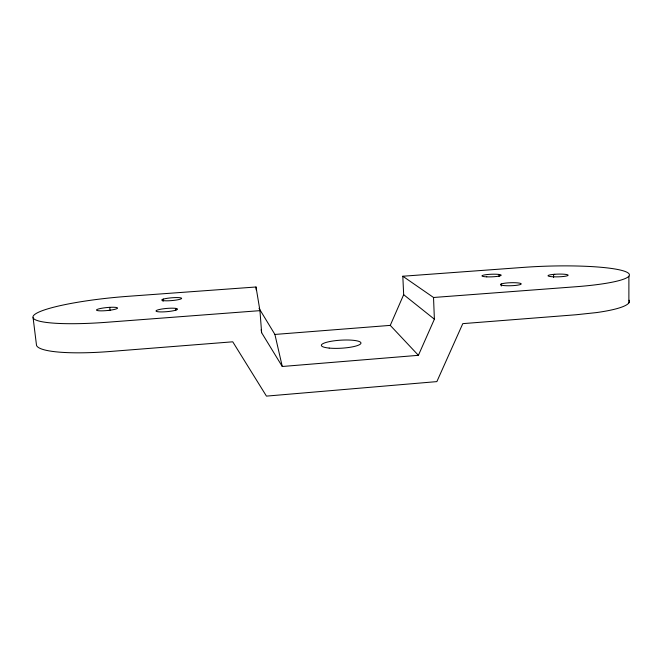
<?xml version="1.0" encoding="UTF-8"?>
<svg xmlns="http://www.w3.org/2000/svg" width="662" height="662" viewBox="0 0 662 662"><rect width="100%" height="100%" fill="white"/><g stroke="black" fill="none" stroke-linecap="round" stroke-linejoin="round"><path stroke-width="0.99" d="M628.875 302.848L628.9 276.186M259.032 308.302L274.912 334.442L390.266 325.381L403.663 294.681L402.819 276.236L523.865 267.357A80.176 10.997 -1.6 0 1 625.077 271.445A80.176 10.997 -1.6 0 1 575.99 286.737L433.527 297.486L402.819 276.236M261.159 329.709L261.631 332.713L282.269 366.491L418.401 355.32L434.388 319.192L433.527 297.486M501.266 283.99L500.778 284.188A10.385 1.506 -1.8 0 0 508.482 285.769A10.385 1.506 -1.8 0 0 520.986 284.246L521.234 283.841A10.385 1.506 -1.8 0 0 513.224 282.691A10.385 1.506 -1.8 0 0 501.755 283.791L501.266 283.99L501.316 286.042M259.951 310.652L107.368 322.228A84.215 12.04 -5.4 0 1 33.588 315.542A84.215 12.04 -5.4 0 1 127.725 296.336L256.012 286.994L259.951 310.652L261.631 332.713M403.663 294.681L434.388 319.192M390.266 325.381L418.401 355.32M274.912 334.442L282.269 366.491M33.1 317.743L36.509 345.324A83.735 14.258 -5.8 0 0 110.529 351.456L232.751 341.807L266.447 396.116L436.862 381.61L462.788 323.635L576.263 314.74L596.239 312.613A79.738 13.025 -1.2 0 0 629.107 300.225M109.743 307.35L110.074 310.412M162.869 299.29L163.067 301.342M175.579 308.393L175.769 310.428M256.012 286.994L256.235 289.948M499.024 274.465L499.074 276.459M553.564 274.382L553.606 277.436M163.456 299.083L162.289 299.505A9.988 1.398 -4.9 0 0 166.129 300.813A9.988 1.398 -4.9 0 0 178.293 299.687L180.006 299.265A9.988 1.398 -4.9 0 0 177.217 297.561A9.988 1.398 -4.9 0 0 163.456 299.083M554.715 274.275L552.398 274.49A10.054 1.365 -1.5 0 0 548.583 276.17A10.054 1.365 -1.5 0 0 558.836 276.815L561.434 276.675A10.054 1.365 -1.5 0 0 567.541 274.763A10.054 1.365 -1.5 0 0 554.715 274.275M108.419 310.42L105.639 310.677A10.584 1.506 -5.5 0 1 96.578 309.833A10.584 1.506 -5.5 0 1 108.427 307.425L111.059 307.276A10.584 1.506 -5.5 0 1 117.472 308.269A10.584 1.506 -5.5 0 1 108.419 310.42M486.793 276.848L484.783 276.716A9.632 1.307 -2.1 0 1 484.7 274.879A9.632 1.307 -2.1 0 1 498.246 274.358L499.81 274.573A9.632 1.307 -2.1 0 1 498.461 276.211A9.632 1.307 -2.1 0 1 486.793 276.848M176.357 308.5L174.809 308.285A10.782 1.622 -5 0 0 162.066 308.988A10.782 1.622 -5 0 0 156.166 311.248L157.035 311.587A10.782 1.622 -5 0 0 171.433 311.115A10.782 1.622 -5 0 0 176.357 308.5M329.171 348.08A19.827 4.022 -3.4 0 0 360.807 343.586A19.827 4.022 -3.4 0 0 333.532 340.905A19.827 4.022 -3.4 0 0 329.171 348.08"/></g></svg>
